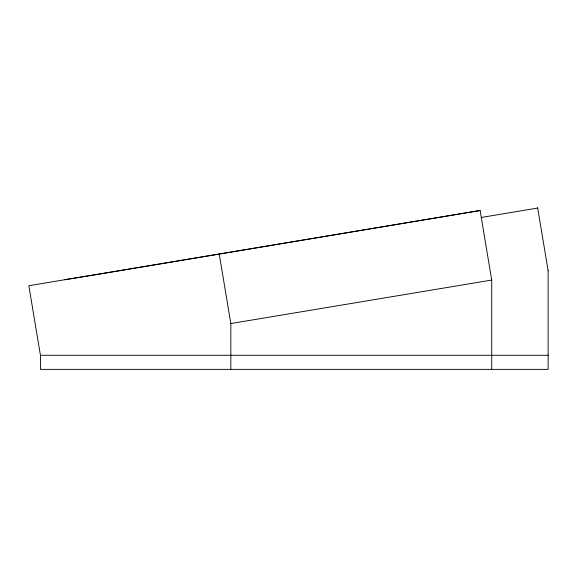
<?xml version="1.0" encoding="UTF-8"?>
<svg xmlns="http://www.w3.org/2000/svg" width="577" height="577" viewBox="0 0 577 577"><rect width="100%" height="100%" fill="white"/><g stroke="black" fill="none" stroke-linecap="round" stroke-linejoin="round"><path stroke-width="0.87" d="M491.719 369.374L491.719 280.061L480.129 210.504L28.85 285.723L40.44 355.273L40.44 369.374L548.136 369.374L548.136 270.656M97.801 274.378L114.751 271.558M115.645 271.406L480.129 210.504M481.29 217.464L537.699 208.059M230.829 369.374L230.829 323.546L491.719 280.061M64.956 279.701L96.958 274.522M40.44 355.273L548.136 355.273M537.627 207.626L548.15 270.764M219.231 253.988L230.829 323.546"/></g></svg>
